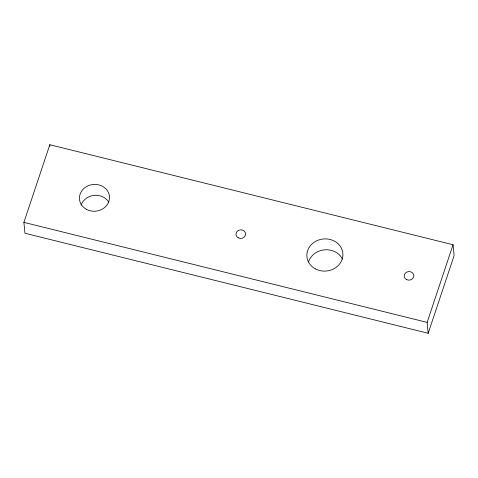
<?xml version="1.0" encoding="UTF-8"?>
<svg xmlns="http://www.w3.org/2000/svg" width="478" height="478" viewBox="0 0 478 478"><rect width="100%" height="100%" fill="white"/><g stroke="black" fill="none" stroke-linecap="round" stroke-linejoin="round"><path stroke-width="0.72" d="M23.9 222.372L49.82 144.72L453.054 244.748L454.1 255.628L428.18 333.28L24.946 233.252L23.9 222.372L427.135 322.393L428.18 333.28M427.135 322.393L453.054 244.748M49.82 144.72L49.957 146.172M308.651 261.586A18.056 16.091 -5.5 0 1 324.891 249.815A18.056 16.091 -5.5 0 1 342.499 259.172M81.111 205.146A15.051 13.408 -5.5 0 1 93.993 195.394A15.051 13.408 -5.5 0 1 108.751 202.092M406.461 279.558A4.816 4.29 -5.5 0 0 413.799 275.89A4.816 4.29 -5.5 0 0 406.706 272.119A4.816 4.29 -5.5 0 0 406.461 279.558M238.253 237.835A4.816 4.29 -5.5 0 0 245.59 234.166A4.816 4.29 -5.5 0 0 238.498 230.396A4.816 4.29 -5.5 0 0 238.253 237.835M315.402 268.887A18.056 16.091 -5.5 0 0 342.917 255.115A18.056 16.091 -5.5 0 0 316.328 240.984A18.056 16.091 -5.5 0 0 315.402 268.887M86.566 209.412A15.051 13.408 -5.5 0 0 109.492 197.94A15.051 13.408 -5.5 0 0 87.337 186.157A15.051 13.408 -5.5 0 0 86.566 209.412"/></g></svg>
